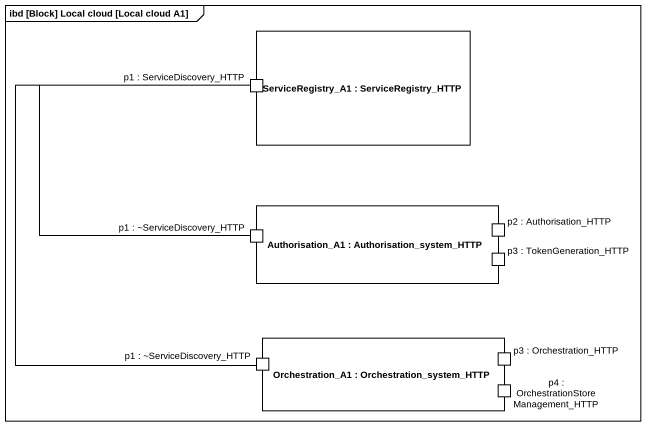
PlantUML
@startuml
mainframe ibd [Block] Local cloud [Local cloud A1]
rectangle "ServiceRegistry_A1 : ServiceRegistry_HTTP" as ServiceRegistry_A1 {
  port "p1 : ServiceDiscovery_HTTP" as p1_ServiceDiscovery_HTTP
}
rectangle "Authorisation_A1 : Authorisation_system_HTTP" as Authorisation_A1 {
  port "p1 : ~ServiceDiscovery_HTTP" as p1_ServiceDiscovery_HTTP_2
  port "p2 : Authorisation_HTTP" as p2_Authorisation_HTTP
  port "p3 : TokenGeneration_HTTP" as p3_TokenGeneration_HTTP
}
rectangle "Orchestration_A1 : Orchestration_system_HTTP" as Orchestration_A1 {
  port "p3 : Orchestration_HTTP" as p3_Orchestration_HTTP
  port "p1 : ~ServiceDiscovery_HTTP" as p1_ServiceDiscovery_HTTP_3
  port "p4 : OrchestrationStoreManagement_HTTP" as p4_OrchestrationStoreManagem
}
p1_ServiceDiscovery_HTTP_2 -up- p1_ServiceDiscovery_HTTP
p1_ServiceDiscovery_HTTP_3 -up- p1_ServiceDiscovery_HTTP
@enduml
